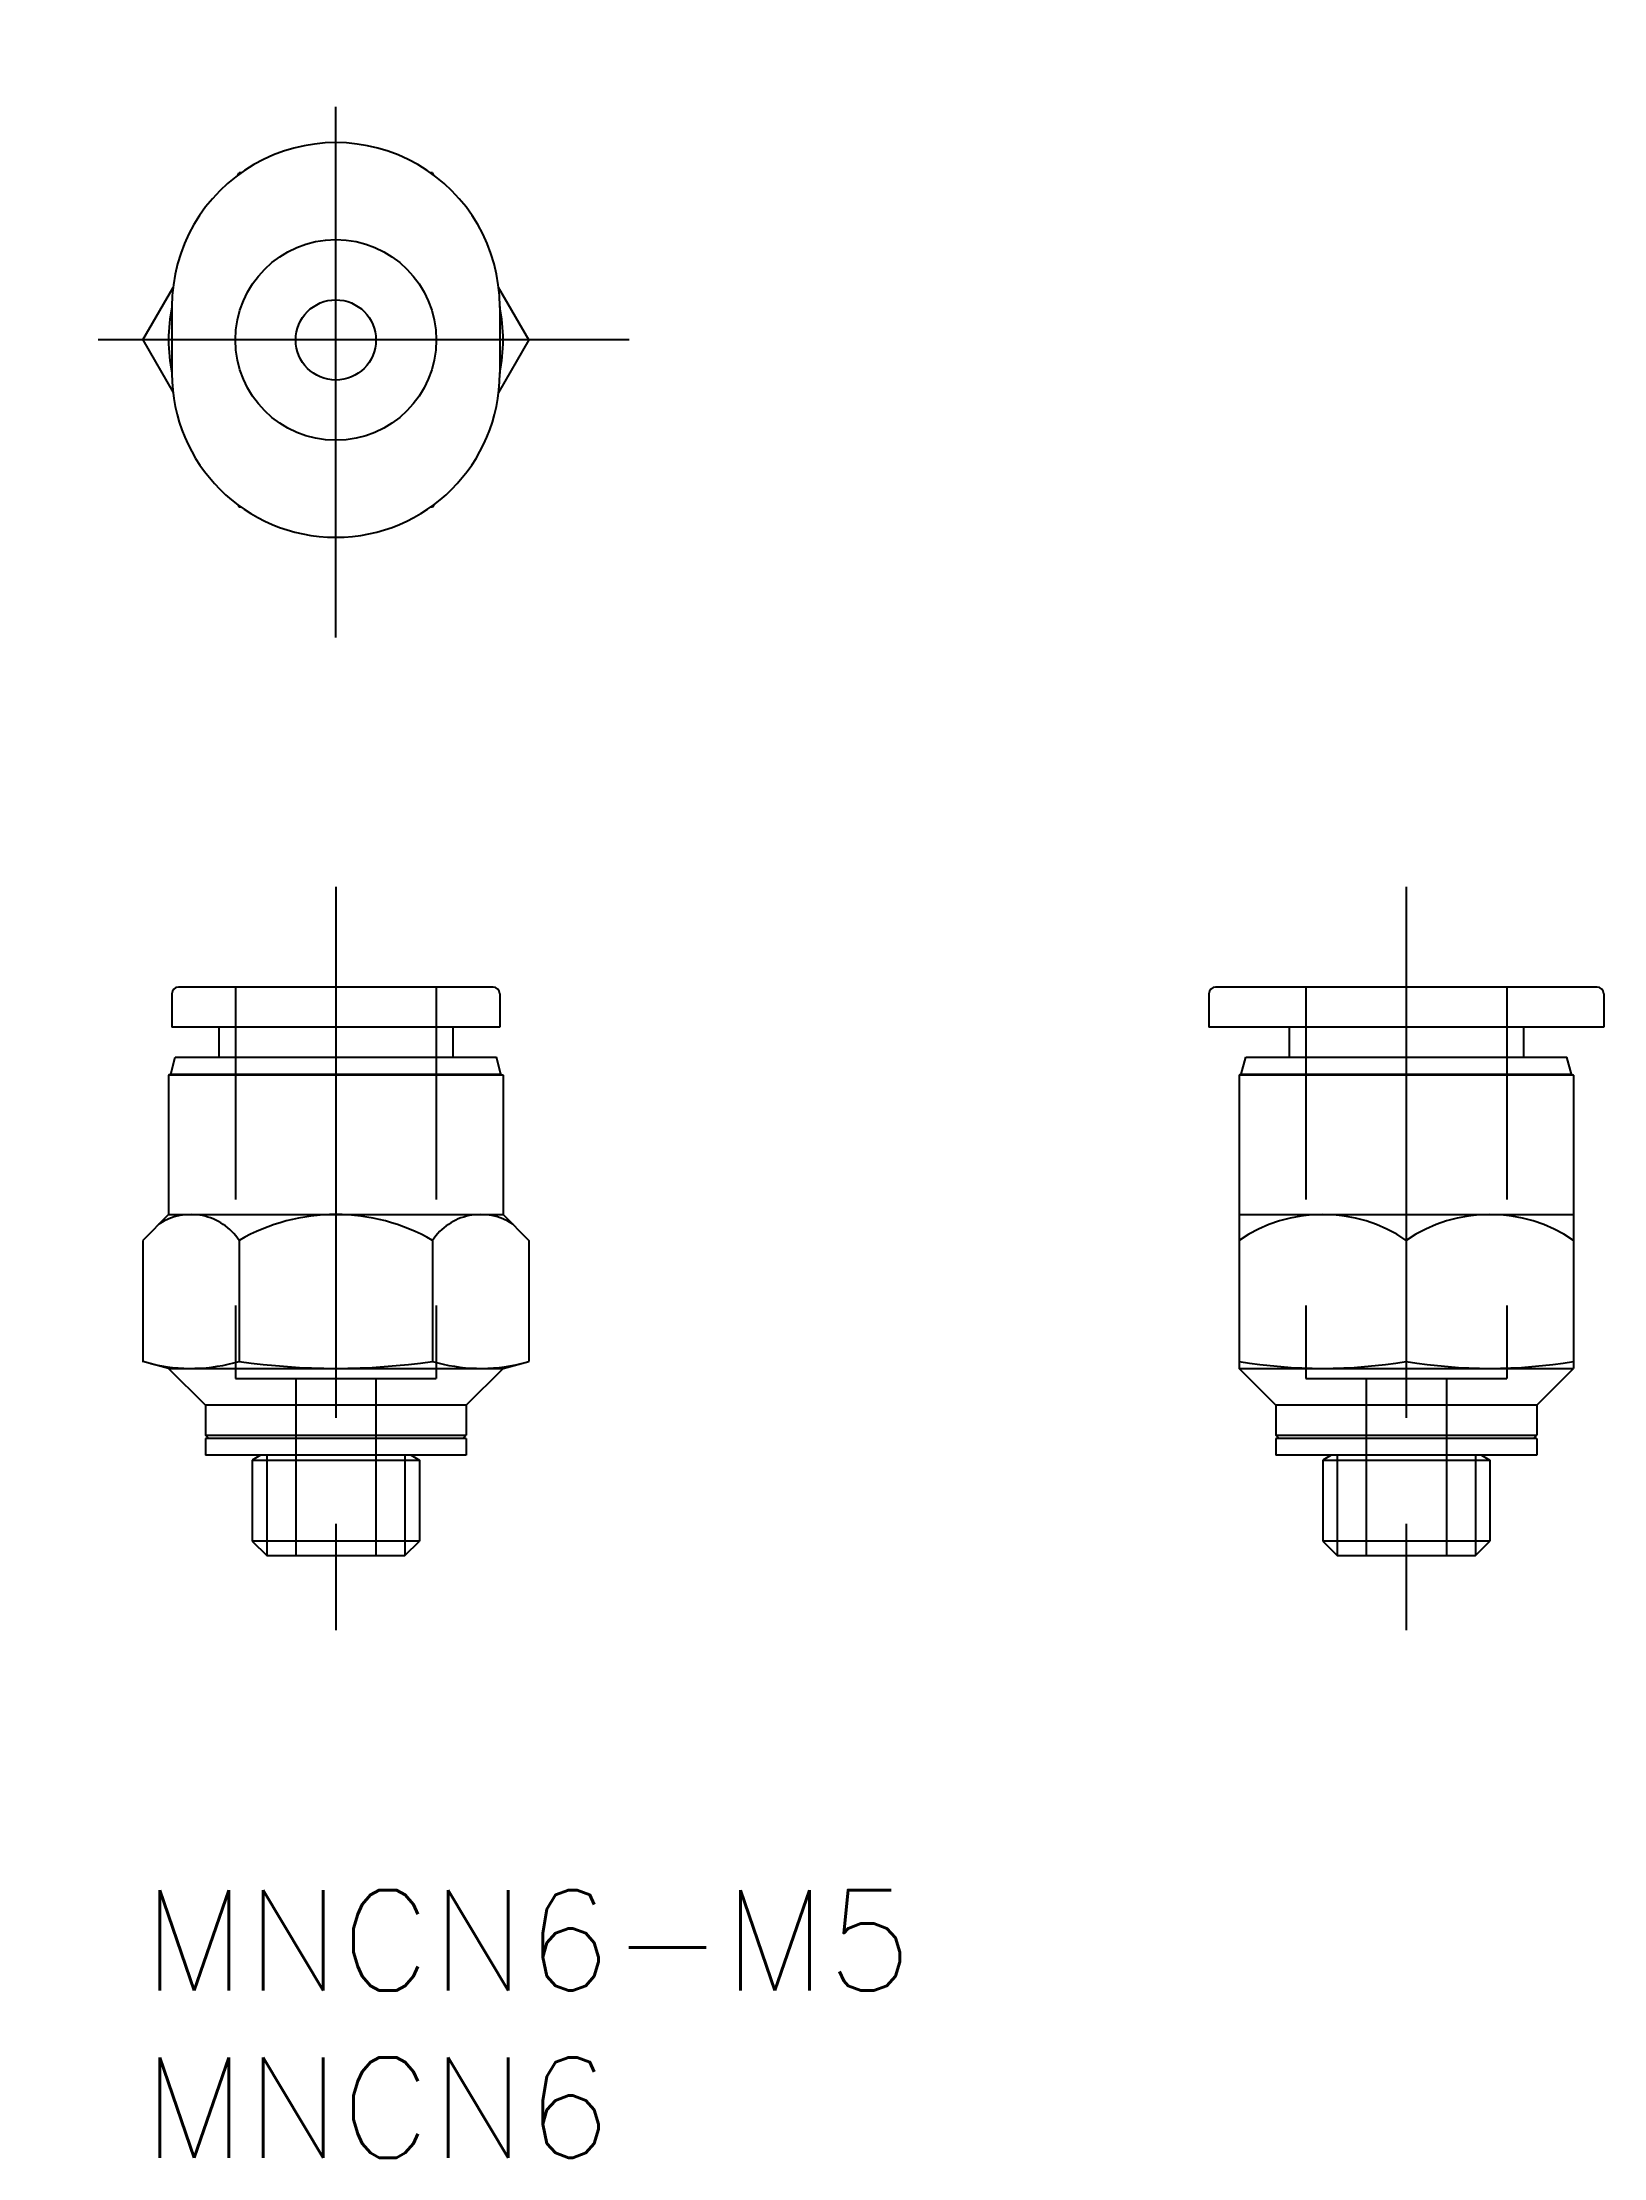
# Model space of a CAD drawing. Extents: x -3 to 43.7, y -8 to 55.2.
import ezdxf

# ---------------------------------------------------------------- set-up
doc = ezdxf.new("R2010")
doc.units = 0
doc.header["$LTSCALE"] = 0.5
doc.linetypes.add('CENTER', pattern=[50.8, 31.75, -6.35, 6.35, -6.35])
doc.linetypes.add('DASHED', pattern=[19.05, 12.7, -6.35])
for name, color, linetype in [('MSM_CENTER', 1, 'CENTER'), ('MSM_CONTINUOUS', 7, 'CONTINUOUS'), ('MSM_DASHED', 4, 'DASHED'), ('MSM_NARROW', 5, 'CONTINUOUS'), ('MSM_PART_NUMBER', 7, 'CONTINUOUS')]:
    doc.layers.add(name, color=color, linetype=linetype)
doc.styles.get("Standard").update_dxf_attribs({"font": 'txt.shx', "height": 3, "bigfont": 'bigfont.shx'})

# ---------------------------------------------------------------- blocks, each defined once
blk = doc.blocks.new('*U5')
at = {"layer": 'MSM_PART_NUMBER'}
blk.add_text('MNCN6-M5', height=3, dxfattribs=at).set_placement((0, -3))
blk = doc.blocks.new('*U6')
at = {"layer": 'MSM_PART_NUMBER'}
blk.add_text('MNCN6', height=3, dxfattribs=at).set_placement((0, -8))

msp = doc.modelspace()

# ---------------------------------------------------------------- linework, layer by layer
at = {"layer": 'MSM_CENTER'}
for p, q in [((5.774, 37.448), (5.774, 55.248)), ((14.547, 46.348), (-3, 46.348)), ((5.774, 30), (5.774, 7)), ((37.774, 30), (37.774, 7))]:
    msp.add_line(p, q, dxfattribs=at)
at = {"layer": 'MSM_CONTINUOUS'}
for p, q in [((2.846, 51.277), (2.887, 51.348)), ((2.943, 51.348), (2.887, 51.348)), ((8.66, 51.348), (8.604, 51.348)), ((8.701, 51.277), (8.66, 51.348)), ((0, 46.348), (0.907, 47.918)), ((11.547, 46.348), (10.64, 47.918)), ((0.874, 47.348), (0.874, 45.348)), ((10.673, 47.348), (10.673, 45.348)), ((0, 46.348), (0.907, 44.777)), ((11.547, 46.348), (10.64, 44.777)), ((2.846, 41.418), (2.887, 41.348)), ((2.943, 41.348), (2.887, 41.348)), ((8.66, 41.348), (8.604, 41.348)), ((8.701, 41.418), (8.66, 41.348)), ((0.874, 26.8), (0.874, 25.8)), ((10.474, 27), (1.074, 27)), ((10.673, 26.8), (10.673, 25.8)), ((31.874, 26.8), (31.874, 25.8)), ((43.474, 27), (32.074, 27)), ((43.673, 26.8), (43.673, 25.8)), ((10.673, 25.8), (0.874, 25.8)), ((2.274, 25.8), (2.274, 24.9)), ((9.274, 25.8), (9.274, 24.9)), ((43.673, 25.8), (31.874, 25.8)), ((34.274, 25.8), (34.274, 24.9)), ((41.274, 25.8), (41.274, 24.9)), ((0.84, 24.4), (0.974, 24.9)), ((0.974, 24.9), (10.574, 24.9)), ((10.707, 24.4), (10.574, 24.9)), ((32.84, 24.4), (32.974, 24.9)), ((32.974, 24.9), (42.574, 24.9)), ((42.707, 24.4), (42.574, 24.9)), ((0.84, 24.4), (0.774, 24.362)), ((10.774, 24.362), (0.774, 24.362)), ((0.774, 24.362), (0.774, 20.2)), ((0.84, 24.4), (10.707, 24.4)), ((10.707, 24.4), (10.774, 24.362)), ((10.774, 24.362), (10.774, 20.2)), ((32.84, 24.4), (32.774, 24.362)), ((32.774, 24.362), (32.774, 15.6)), ((42.774, 24.362), (32.774, 24.362)), ((32.84, 24.4), (42.707, 24.4)), ((42.707, 24.4), (42.774, 24.362)), ((42.774, 24.362), (42.774, 15.6)), ((0.774, 20.2), (0, 19.426)), ((0.774, 20.2), (10.774, 20.2)), ((10.774, 20.2), (11.547, 19.426)), ((32.774, 20.2), (42.774, 20.2)), ((0, 19.426), (0, 15.807)), ((2.887, 19.426), (2.887, 15.807)), ((8.66, 19.426), (8.66, 15.807)), ((11.547, 19.426), (11.547, 15.807)), ((37.774, 19.426), (37.774, 15.807)), ((0.774, 15.6), (0, 15.807)), ((0.774, 15.6), (10.774, 15.6)), ((1.874, 14.5), (0.774, 15.6)), ((9.673, 14.5), (10.774, 15.6)), ((10.774, 15.6), (11.547, 15.807)), ((32.774, 15.6), (42.774, 15.6)), ((33.874, 14.5), (32.774, 15.6)), ((41.673, 14.5), (42.774, 15.6)), ((9.673, 14.5), (1.874, 14.5)), ((1.874, 14.5), (1.874, 13.6)), ((9.673, 14.5), (9.673, 13.6)), ((41.673, 14.5), (33.874, 14.5)), ((33.874, 14.5), (33.874, 13.6)), ((41.673, 14.5), (41.673, 13.6)), ((1.874, 13.6), (9.673, 13.6)), ((1.974, 13.5), (1.874, 13.6)), ((9.673, 13.5), (1.874, 13.5)), ((1.874, 13.5), (1.874, 13)), ((9.574, 13.5), (9.673, 13.6)), ((9.673, 13.5), (9.673, 13)), ((33.874, 13.6), (41.673, 13.6)), ((33.974, 13.5), (33.874, 13.6)), ((41.673, 13.5), (33.874, 13.5)), ((33.874, 13.5), (33.874, 13)), ((41.574, 13.5), (41.673, 13.6)), ((41.673, 13.5), (41.673, 13)), ((9.673, 13), (1.874, 13)), ((3.524, 13), (3.274, 12.856)), ((3.274, 12.856), (8.274, 12.856)), ((3.274, 12.856), (3.274, 10.433)), ((8.024, 13), (8.274, 12.856)), ((8.274, 12.856), (8.274, 10.433)), ((41.673, 13), (33.874, 13)), ((35.524, 13), (35.274, 12.856)), ((35.274, 12.856), (40.274, 12.856)), ((35.274, 12.856), (35.274, 10.433)), ((40.024, 13), (40.274, 12.856)), ((40.274, 12.856), (40.274, 10.433)), ((8.274, 10.433), (3.274, 10.433)), ((3.274, 10.433), (3.707, 10)), ((7.841, 10), (8.274, 10.433)), ((40.274, 10.433), (35.274, 10.433)), ((35.274, 10.433), (35.707, 10)), ((39.841, 10), (40.274, 10.433)), ((3.707, 10), (7.841, 10)), ((35.707, 10), (39.841, 10))]:
    msp.add_line(p, q, dxfattribs=at)
for radius in [3, 1.2]:
    msp.add_circle((5.774, 46.348), radius, dxfattribs=at)
for centre, radius, start, end in [((5.774, 47.348), 4.9, 0, 180.00001), ((5.774, 46.348), 5, 168.52152, 191.47849), ((5.774, 46.348), 5, 348.52151, 11.47849), ((5.774, 45.348), 4.9, 180.00001, 0), ((1.074, 26.8), 0.2, 90, 180), ((10.474, 26.8), 0.2, 0, 90), ((32.074, 26.8), 0.2, 90, 180), ((43.474, 26.8), 0.2, 0, 90), ((1.443, 18.467), 1.733, 33.62641, 123.62665), ((5.774, 14.426), 5.774, 60.00003, 119.99997), ((10.104, 18.467), 1.733, 56.37347, 146.37359), ((35.274, 15.773), 4.427, 55.61577, 124.38423), ((40.274, 15.773), 4.427, 55.61576, 124.38424), ((1.443, 20.73), 5.13, 253.65698, 253.65701), ((1.443, 20.73), 5.13, 256.34304, 286.34297), ((5.774, 35.807), 20.207, 261.78677, 278.21323), ((10.104, 20.73), 5.13, 253.65704, 283.65738), ((10.104, 20.73), 5.13, 286.34263, 286.34296), ((35.274, 30.781), 15.181, 260.52157, 279.47843), ((40.274, 30.781), 15.181, 260.52157, 279.47843)]:
    msp.add_arc(centre, radius, start, end, dxfattribs=at)
at = {"layer": 'MSM_DASHED'}
for p, q in [((2.774, 27), (2.774, 15.3)), ((8.774, 27), (8.774, 15.3)), ((34.774, 27), (34.774, 15.3)), ((40.774, 27), (40.774, 15.3)), ((2.774, 15.3), (8.774, 15.3)), ((4.574, 15.3), (4.574, 10)), ((6.974, 15.3), (6.974, 10)), ((34.774, 15.3), (40.774, 15.3)), ((36.574, 15.3), (36.574, 10)), ((38.974, 15.3), (38.974, 10))]:
    msp.add_line(p, q, dxfattribs=at)
at = {"layer": 'MSM_NARROW'}
for p, q in [((3.707, 13), (3.707, 10)), ((7.841, 13), (7.841, 10)), ((35.707, 13), (35.707, 10)), ((39.841, 13), (39.841, 10))]:
    msp.add_line(p, q, dxfattribs=at)

# ---------------------------------------------------------------- block references
at = {"layer": 'MSM_CONTINUOUS'}
for name in ['*U5', '*U6']:
    msp.add_blockref(name, (0, 0), dxfattribs=at)

doc.saveas('drawing.dxf')
